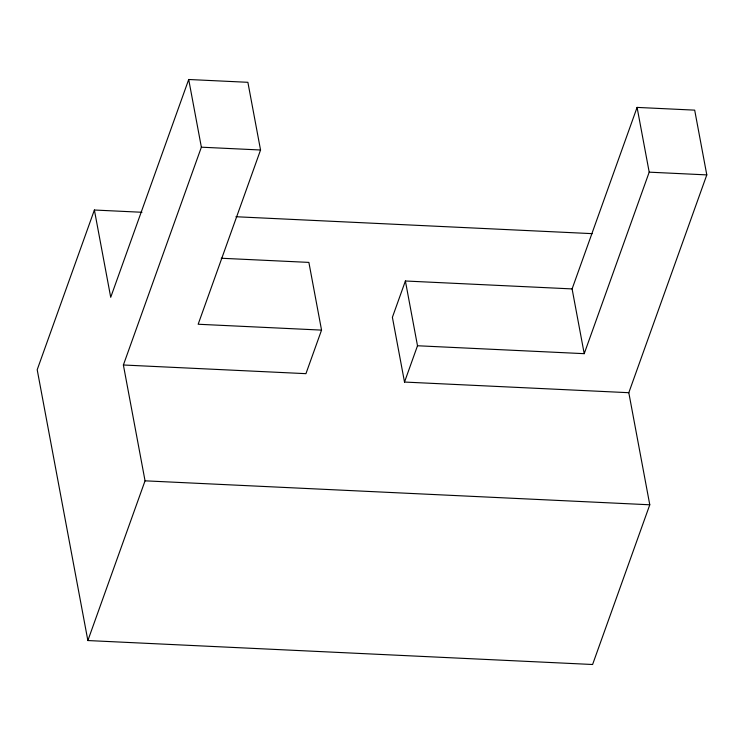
<?xml version="1.0" encoding="UTF-8"?>
<svg xmlns="http://www.w3.org/2000/svg" width="744" height="744" viewBox="0 0 744 744"><rect width="100%" height="100%" fill="white"/><g stroke="black" fill="none" stroke-linecap="round" stroke-linejoin="round"><path stroke-width="1.12" d="M141.965 212.273L94.386 210.022L37.2 369.74L87.866 640.547L592.596 664.504L649.782 504.785L628.81 392.702L706.8 174.896L694.682 110.14L637.087 107.406L572.099 288.914L584.217 353.67L417.505 345.755L404.513 382.053L628.81 392.702M221.238 258.242L308.881 262.399L321.548 330.103L198.164 324.245L260.549 150L247.882 82.305L188.706 79.496L110.716 297.302L94.386 210.022M87.866 640.547L145.052 480.829L123.383 364.997L201.373 147.191L188.706 79.496M321.548 330.103L305.942 373.665L123.383 364.997M572.099 288.914L405.396 281L392.395 317.297L404.513 382.053M584.217 353.67L649.205 172.162L637.087 107.406M201.373 147.191L260.549 150M649.205 172.162L706.8 174.896M235.941 216.737L592.159 233.644M145.052 480.829L649.782 504.785M405.396 281L417.505 345.755"/></g></svg>
